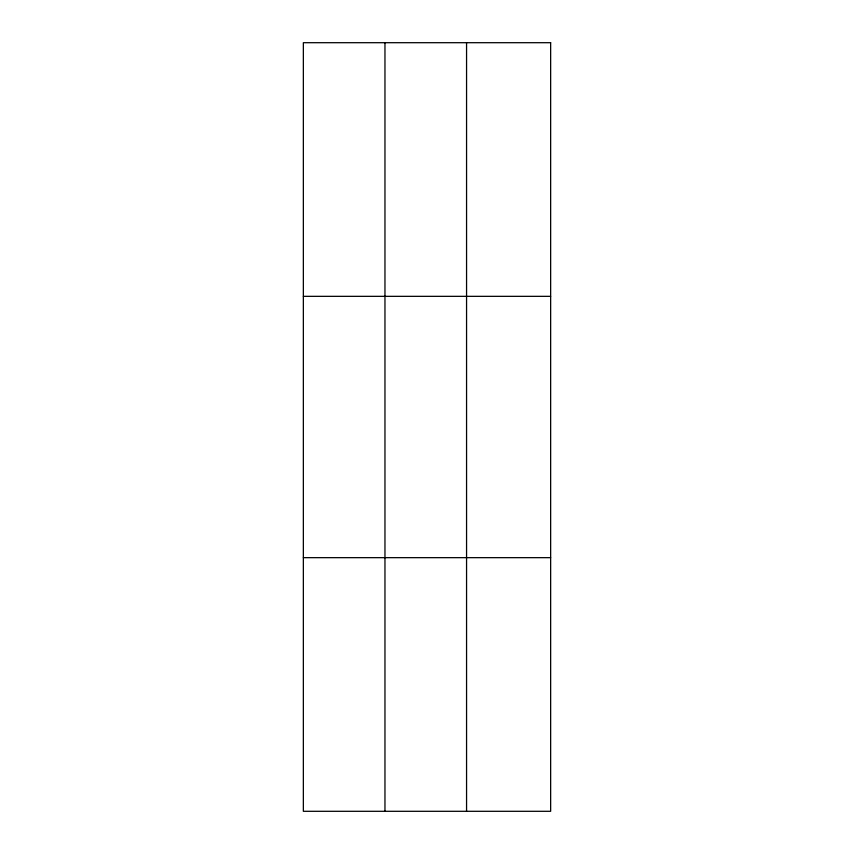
<?xml version="1.0" encoding="UTF-8"?>
<svg xmlns="http://www.w3.org/2000/svg" width="854" height="854" viewBox="0 0 854 854"><rect width="100%" height="100%" fill="white"/><g stroke="black" fill="none" stroke-linecap="round" stroke-linejoin="round"><path stroke-width="1.28" d="M384.962 811.3L384.962 42.7M466.562 811.3L466.562 42.7M303.351 296.338L550.649 296.338M303.351 557.662L550.649 557.662M550.649 42.7L550.649 811.3L303.351 811.3L303.351 42.7L550.649 42.7"/></g></svg>
